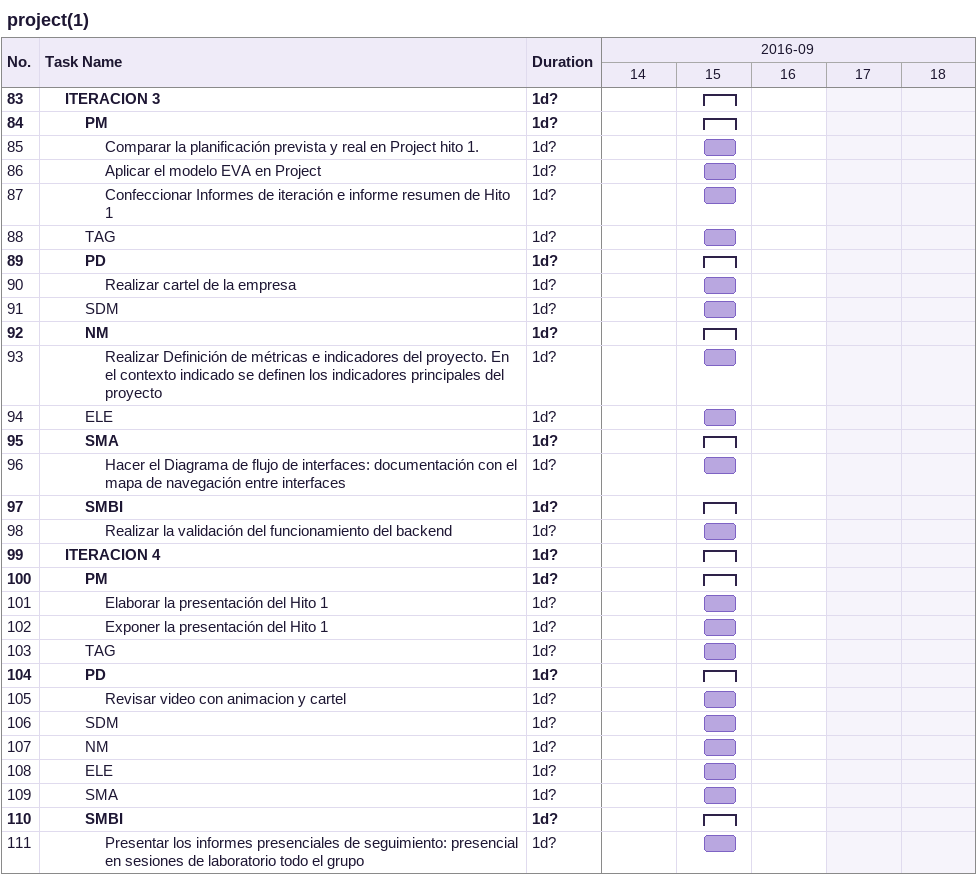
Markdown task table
project(1)

| ID | Level | Task | Duration | Start | Finish |
|---|---|---|---|---|---|
| 83 | 2 | **ITERACION 3** | 1d? | 2016-09-15 | 2016-09-15 |
| 84 | 3 | **PM** | 1d? | 2016-09-15 | 2016-09-15 |
| 85 | 4 | Comparar la planificación prevista y real en Project hito 1. | 1d? | 2016-09-15 | 2016-09-15 |
| 86 | 4 | Aplicar el modelo EVA en Project | 1d? | 2016-09-15 | 2016-09-15 |
| 87 | 4 | Confeccionar Informes de iteración e informe resumen de Hito 1 | 1d? | 2016-09-15 | 2016-09-15 |
| 88 | 3 | TAG | 1d? | 2016-09-15 | 2016-09-15 |
| 89 | 3 | **PD** | 1d? | 2016-09-15 | 2016-09-15 |
| 90 | 4 | Realizar cartel de la empresa | 1d? | 2016-09-15 | 2016-09-15 |
| 91 | 3 | SDM | 1d? | 2016-09-15 | 2016-09-15 |
| 92 | 3 | **NM** | 1d? | 2016-09-15 | 2016-09-15 |
| 93 | 4 | Realizar Definición de métricas e indicadores del proyecto. En el contexto indicado se definen los indicadores principales del proyecto | 1d? | 2016-09-15 | 2016-09-15 |
| 94 | 3 | ELE | 1d? | 2016-09-15 | 2016-09-15 |
| 95 | 3 | **SMA** | 1d? | 2016-09-15 | 2016-09-15 |
| 96 | 4 | Hacer el Diagrama de flujo de interfaces: documentación con el mapa de navegación entre interfaces | 1d? | 2016-09-15 | 2016-09-15 |
| 97 | 3 | **SMBI** | 1d? | 2016-09-15 | 2016-09-15 |
| 98 | 4 | Realizar la validación del funcionamiento del backend | 1d? | 2016-09-15 | 2016-09-15 |
| 99 | 2 | **ITERACION 4** | 1d? | 2016-09-15 | 2016-09-15 |
| 100 | 3 | **PM** | 1d? | 2016-09-15 | 2016-09-15 |
| 101 | 4 | Elaborar la presentación del Hito 1 | 1d? | 2016-09-15 | 2016-09-15 |
| 102 | 4 | Exponer la presentación del Hito 1 | 1d? | 2016-09-15 | 2016-09-15 |
| 103 | 3 | TAG | 1d? | 2016-09-15 | 2016-09-15 |
| 104 | 3 | **PD** | 1d? | 2016-09-15 | 2016-09-15 |
| 105 | 4 | Revisar video con animacion y cartel | 1d? | 2016-09-15 | 2016-09-15 |
| 106 | 3 | SDM | 1d? | 2016-09-15 | 2016-09-15 |
| 107 | 3 | NM | 1d? | 2016-09-15 | 2016-09-15 |
| 108 | 3 | ELE | 1d? | 2016-09-15 | 2016-09-15 |
| 109 | 3 | SMA | 1d? | 2016-09-15 | 2016-09-15 |
| 110 | 3 | **SMBI** | 1d? | 2016-09-15 | 2016-09-15 |
| 111 | 4 | Presentar los informes presenciales de seguimiento: presencial en sesiones de laboratorio todo el grupo | 1d? | 2016-09-15 | 2016-09-15 |
